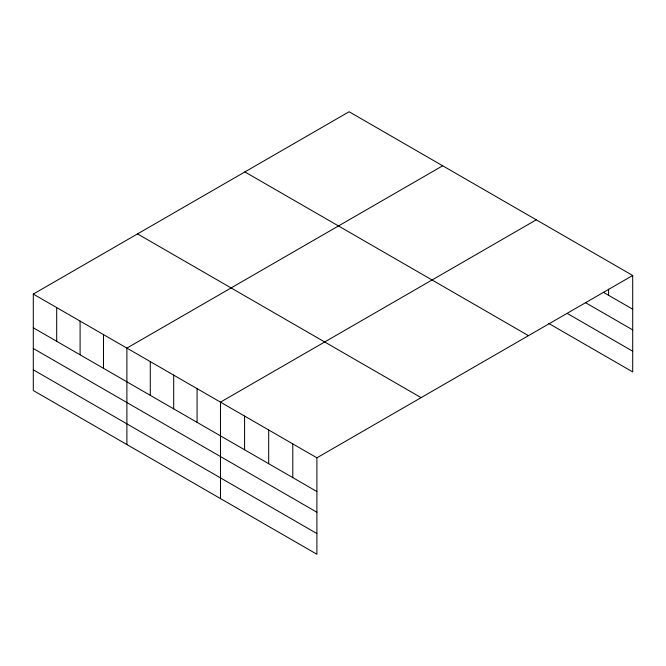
<?xml version="1.0" encoding="UTF-8"?>
<svg xmlns="http://www.w3.org/2000/svg" width="666" height="666" viewBox="0 0 666 666"><rect width="100%" height="100%" fill="white"/><g stroke="black" fill="none" stroke-linecap="round" stroke-linejoin="round"><path stroke-width="1" d="M33.3 294.081L316.899 457.808L316.899 554.254L33.3 390.517L33.3 294.081L349.101 111.746L632.7 275.483L632.7 371.919L548.776 323.468M442.69 165.784L126.89 348.11L126.89 444.547M536.28 219.813L220.479 402.139L220.479 498.576M316.899 457.808L632.7 275.483M603.238 292.199L632.7 309.207M585.381 302.58L632.7 329.903M567.524 313.594L632.7 351.223M244.888 171.92L528.488 335.656M137.512 233.908L421.112 397.644M33.3 327.797L316.899 491.533M33.3 348.493L316.899 512.229M33.3 369.821L316.899 533.549M608.591 289.161L608.591 295.288M292.79 443.897L292.79 477.614M268.689 429.978L268.689 463.694M244.58 416.059L244.58 449.783M197.078 388.636L197.078 422.352M173.684 375.125L173.684 408.849M150.283 361.613L150.283 395.338M103.488 334.598L103.488 368.323M80.095 321.095L80.095 354.812M56.693 307.584L56.693 341.308"/></g></svg>
